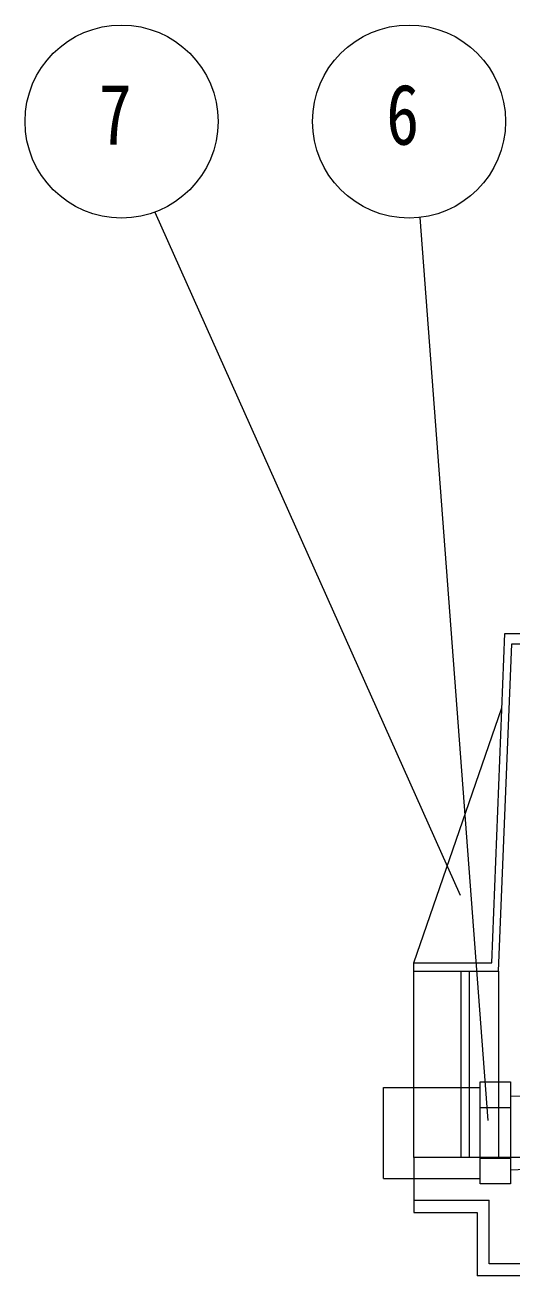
# Model space of a CAD drawing. Units: millimetres, scale not verified. Extents: x -28785 to 23890, y -3354 to 5557.
# Drawn here: x -18162.5 to -17983.9, y -2037.9 to -1579.1 of the extents above; entities that cross this region are included whole.
import ezdxf
from ezdxf.enums import TextEntityAlignment as Align

# ---------------------------------------------------------------- set-up
doc = ezdxf.new("R2010")
doc.units = ezdxf.units.MM
doc.header["$LTSCALE"] = 10
doc.layers.add('E-0', color=7, linetype='Continuous', lineweight=18)
doc.styles.add('ＭＳ ゴシック', font='')
doc.styles.get('ＭＳ ゴシック').set_extended_font_data('MS Gothic')

msp = doc.modelspace()

# ---------------------------------------------------------------- linework, layer by layer
at = {"layer": 'E-0'}
for p, q in [((-18114.9, -1647.67), (-18002.94, -1898.24)), ((-17992.62, -1980.83), (-18017.56, -1649.61)), ((-17986.57, -1802.25), (-17721.56, -1802.25)), ((-18019.95, -1926.13), (-17988.81, -1926.13)), ((-18002.68, -1926.13), (-18002.68, -1994.42)), ((-17999.64, -1926.13), (-17996.68, -1926.13)), ((-17999.64, -1926.13), (-17999.64, -1994.42)), ((-17988.81, -1926.13), (-17988.81, -1994.42)), ((-17995.59, -2004.11), (-17995.59, -1966.74)), ((-17995.59, -1966.74), (-17984.46, -1966.74)), ((-17984.46, -1966.74), (-17984.46, -2004.11)), ((-18030.99, -1968.73), (-17995.59, -1968.73)), ((-18030.99, -2002.11), (-18030.99, -1968.73)), ((-17984.46, -1971.8), (-17975.9, -1972.07)), ((-17995.59, -1976.08), (-17984.46, -1976.08)), ((-17477.84, -1994.42), (-18019.95, -1994.42)), ((-17984.46, -1994.77), (-17995.59, -1994.77)), ((-17975.9, -1998.78), (-17984.46, -1999.05)), ((-18030.99, -2002.11), (-17995.59, -2002.11)), ((-17984.46, -2004.11), (-17995.59, -2004.11)), ((-18019.95, -2010.16), (-17992.26, -2010.16)), ((-17992.26, -2033.46), (-17992.26, -2010.16)), ((-17996.68, -2014.61), (-17996.68, -2037.91)), ((-17505.52, -2033.46), (-17992.26, -2033.46))]:
    msp.add_line(p, q, dxfattribs=at)
for points in [[(-18019.95, -1922.99), (-17991.31, -1922.99), (-17986.57, -1802.25)], [(-17988.81, -1926.13), (-17983.95, -1805.98), (-17972.41, -1805.98)], [(-18019.95, -1994.42), (-18019.95, -1922.99), (-17987.64, -1829.55)], [(-18019.95, -1994.42), (-18019.95, -2014.61), (-17996.68, -2014.61)], [(-17501.1, -2014.61), (-17501.1, -2037.91), (-17996.68, -2037.91)]]:
    msp.add_lwpolyline(points, dxfattribs=at)
for centre in [(-18127.13, -1614.45), (-18021.67, -1614.45)]:
    msp.add_circle(centre, 35.4, dxfattribs=at)

# ---------------------------------------------------------------- texts
at = {"layer": 'E-0', "style": 'ＭＳ ゴシック', "width": 0.8}
for s, p in [('7', (-18135.5, -1629.62)), ('6', (-18030.04, -1629.62))]:
    msp.add_text(s, height=22.24, dxfattribs=at).set_placement(p, align=Align.BOTTOM_LEFT)

doc.saveas('drawing.dxf')
